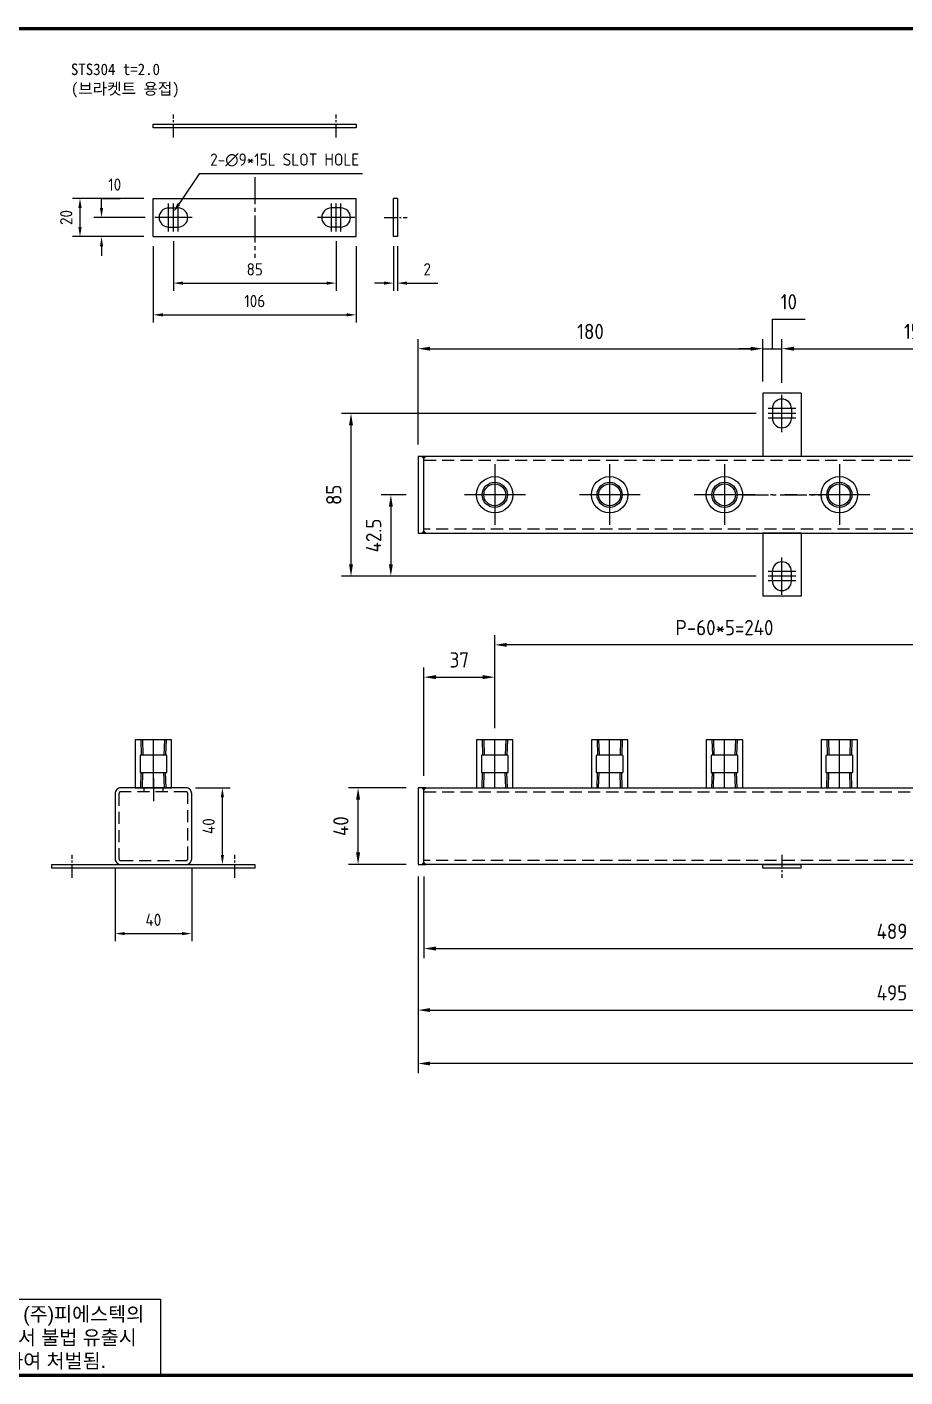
# Model space of a CAD drawing. Header units: millimetres. Extents: x 24815 to 36799, y -9299 to 5469.
# Drawn here: x 27111 to 27570, y -9288 to -8583 of the extents above; entities that cross this region are included whole.
import ezdxf
from ezdxf.enums import TextEntityAlignment as Align

# ---------------------------------------------------------------- set-up
doc = ezdxf.new("R2010")
doc.units = ezdxf.units.MM
for name, pattern in [('CENTER', [50.8, 31.75, -6.35, 6.35, -6.35]), ('CENTER1', [10, 7, -1, 1, -1]), ('HIDDEN2', [4.7625, 3.175, -1.5875])]:
    doc.linetypes.add(name, pattern=pattern)
for name, color, linetype in [('______', 7, 'Continuous'), ('CENTER', 1, 'CENTER'), ('FORMAT-1', 7, 'Continuous'), ('THIN', 3, 'Continuous')]:
    doc.layers.add(name, color=color, linetype=linetype)
doc.styles.add('h1', font='')
doc.styles.add('HAN', font='')
doc.styles.get("Standard").update_dxf_attribs({"font": 'ISOCP.SHX', "bigfont": 'WHGTXT.SHX'})
doc.styles.get('h1').set_extended_font_data('New Gulim')
doc.styles.get('HAN').set_extended_font_data('GulimChe')
doc.dimstyles.new('PS-2', dxfattribs={"dimscale": 2, "dimtxt": 3.2, "dimasz": 2.5, "dimexe": 2, "dimexo": 2.5, "dimgap": 2, "dimtad": 1, "dimtoh": 1, "dimrnd": 0.05, "dimzin": 12, "dimdsep": 46, "dimtxsty": 'Standard', "dimcen": 0, "dimclrt": 2, "dimazin": 3, "dimtfac": 1, "dimtofl": 0, "dimtmove": 0, "dimatfit": 3, "dimfxl": 0, "dimtolj": 1, "dimtzin": 0, "dimarcsym": 0})
doc.dimstyles.new('PS-2.5', dxfattribs={"dimscale": 2.5, "dimtxt": 3.2, "dimasz": 2.5, "dimexe": 2, "dimexo": 2.5, "dimgap": 2, "dimtad": 1, "dimtoh": 1, "dimrnd": 0.05, "dimzin": 12, "dimdsep": 46, "dimtxsty": 'Standard', "dimcen": 0, "dimclrt": 2, "dimazin": 3, "dimtfac": 1, "dimtofl": 0, "dimtmove": 0, "dimatfit": 3, "dimfxl": 0, "dimtolj": 1, "dimtzin": 0, "dimarcsym": 0})

# ---------------------------------------------------------------- blocks, each defined once
blk = doc.blocks.new('t3')
for p, q in [((0, 15.88), (46.25, 15.88)), ((0, 15.88), (0, 0)), ((46.25, 15.88), (46.25, 0)), ((0, 0), (46.25, 0))]:
    blk.add_line(p, q)
at = {"color": 1, "style": 'h1'}
for s, p in [('이도면은 (주)피에스텍의', (1.4, 11.29)), ('자산으로서 불법 유출시', (1.4, 6.41)), ('법에 의하여 처벌됨.', (1.4, 1.52))]:
    blk.add_text(s, height=3, dxfattribs=at).set_placement(p)
blk = doc.blocks.new('format-3')
at = {"layer": 'FORMAT-1', "const_width": 0.7}
blk.add_lwpolyline([(13, 5), (13, 286.3), (414.5, 286.3), (414.5, 5)], close=True, dxfattribs=at)
blk.add_blockref('t3', (13, 5))
at = {"style": 'HAN'}
for tag, height, p in [('MODEL-NAME', 3, (386.1, 31.53)), ('SCALE', 2.7, (320.81, 26.29)), ('PART-NAME', 3, (386.1, 26.29)), ('PART-NO', 3, (386.1, 21.01)), ('DRA-BY', 3, (260.72, 19.44)), ('CH-BY', 3, (277.21, 19.44)), ('APP-BY', 3, (293.7, 19.44)), ('DRA-DATE', 2.5, (260.72, 7.47)), ('CH-DATE', 2.5, (277.21, 7.47)), ('APP-DATE', 2.5, (293.7, 7.47)), ('관련업체', 3, (333.52, 9.26))]:
    blk.add_attdef(tag, text='', height=height, dxfattribs=at).set_placement(p, align=Align.MIDDLE_CENTER)
blk = doc.blocks.new('*D139')
at = {"color": 0, "lineweight": -2}
for p, q in [((27177.39, -8697.02), (27177.39, -8736.86)), ((27283.39, -8697.02), (27283.39, -8736.86)), ((27182.39, -8732.86), (27278.39, -8732.86))]:
    blk.add_line(p, q, dxfattribs=at)
at = {"color": 0}
for points in [[(27182.39, -8732.02), (27182.39, -8733.69), (27177.39, -8732.86)], [(27278.39, -8732.02), (27278.39, -8733.69), (27283.39, -8732.86)]]:
    blk.add_solid(points, dxfattribs=at)
at = {"layer": 'Defpoints', "color": 0}
for p in [(27177.39, -8692.02), (27283.39, -8692.02), (27283.39, -8732.86)]:
    blk.add_point(p, dxfattribs=at)
at = {"color": 2, "insert": (27230.39, -8725.66), "char_height": 6.4, "attachment_point": 5}
blk.add_mtext('\\A1;106', dxfattribs=at)
blk = doc.blocks.new('*D140')
at = {"color": 0, "lineweight": -2}
for p, q in [((27187.89, -8694.29), (27187.89, -8720.28)), ((27272.89, -8694.29), (27272.89, -8720.28)), ((27192.89, -8716.28), (27267.89, -8716.28))]:
    blk.add_line(p, q, dxfattribs=at)
at = {"color": 0}
for points in [[(27192.89, -8715.45), (27192.89, -8717.12), (27187.89, -8716.28)], [(27267.89, -8715.45), (27267.89, -8717.12), (27272.89, -8716.28)]]:
    blk.add_solid(points, dxfattribs=at)
at = {"layer": 'Defpoints', "color": 0}
for p in [(27187.89, -8689.29), (27272.89, -8689.29), (27272.89, -8716.28)]:
    blk.add_point(p, dxfattribs=at)
at = {"color": 2, "insert": (27230.39, -8709.08), "char_height": 6.4, "attachment_point": 5}
blk.add_mtext('\\A1;85', dxfattribs=at)
blk = doc.blocks.new('*D141')
at = {"color": 0, "lineweight": -2}
for p, q in [((27150.35, -8677.02), (27150.35, -8672.02)), ((27150.35, -8672.02), (27160.12, -8672.02)), ((27173.12, -8682.02), (27146.35, -8682.02)), ((27172.39, -8692.02), (27146.35, -8692.02)), ((27150.35, -8697.02), (27150.35, -8702.02))]:
    blk.add_line(p, q, dxfattribs=at)
at = {"color": 0}
for points in [[(27149.52, -8677.02), (27151.18, -8677.02), (27150.35, -8682.02)], [(27149.52, -8697.02), (27151.18, -8697.02), (27150.35, -8692.02)]]:
    blk.add_solid(points, dxfattribs=at)
at = {"layer": 'Defpoints', "color": 0}
for p in [(27150.35, -8682.02), (27178.12, -8682.02), (27177.39, -8692.02)]:
    blk.add_point(p, dxfattribs=at)
at = {"color": 2, "insert": (27157.23, -8664.82), "char_height": 6.4, "attachment_point": 5}
blk.add_mtext('\\A1;10', dxfattribs=at)
blk = doc.blocks.new('*D142')
at = {"color": 0, "lineweight": -2}
for p, q in [((27172.39, -8672.02), (27135.1, -8672.02)), ((27139.1, -8677.02), (27139.1, -8687.02)), ((27172.39, -8692.02), (27135.1, -8692.02))]:
    blk.add_line(p, q, dxfattribs=at)
at = {"color": 0}
for points in [[(27138.27, -8677.02), (27139.93, -8677.02), (27139.1, -8672.02)], [(27138.27, -8687.02), (27139.93, -8687.02), (27139.1, -8692.02)]]:
    blk.add_solid(points, dxfattribs=at)
at = {"layer": 'Defpoints', "color": 0}
for p in [(27177.39, -8672.02), (27139.1, -8692.02), (27177.39, -8692.02)]:
    blk.add_point(p, dxfattribs=at)
at = {"color": 2, "insert": (27131.9, -8682.02), "char_height": 6.4, "attachment_point": 5, "rotation": 90}
blk.add_mtext('\\A1;20', dxfattribs=at)
blk = doc.blocks.new('*D143')
at = {"color": 0, "lineweight": -2}
for p, q in [((27302.92, -8697.02), (27302.92, -8720.28)), ((27304.92, -8697.02), (27304.92, -8720.28)), ((27297.92, -8716.28), (27292.92, -8716.28)), ((27309.92, -8716.28), (27326.02, -8716.28))]:
    blk.add_line(p, q, dxfattribs=at)
at = {"color": 0}
for points in [[(27297.92, -8715.45), (27297.92, -8717.12), (27302.92, -8716.28)], [(27309.92, -8715.45), (27309.92, -8717.12), (27304.92, -8716.28)]]:
    blk.add_solid(points, dxfattribs=at)
at = {"layer": 'Defpoints', "color": 0}
for p in [(27302.92, -8692.02), (27304.92, -8692.02), (27304.92, -8716.28)]:
    blk.add_point(p, dxfattribs=at)
at = {"color": 2, "insert": (27320.47, -8709.08), "char_height": 6.4, "attachment_point": 5}
blk.add_mtext('\\A1;2', dxfattribs=at)
blk = doc.blocks.new('*D144')
at = {"color": 0, "lineweight": -2}
for p, q in [((27201.32, -8659.17), (27190.67, -8675.12)), ((27286.73, -8659.17), (27201.32, -8659.17))]:
    blk.add_line(p, q, dxfattribs=at)
at = {"color": 0}
blk.add_solid([(27189.97, -8674.65), (27191.36, -8675.58), (27187.89, -8679.27)], dxfattribs=at)
at = {"layer": 'Defpoints', "color": 0}
for p in [(27187.89, -8679.27), (27182.89, -8686.76)]:
    blk.add_point(p, dxfattribs=at)
at = {"color": 2, "insert": (27246.02, -8651.97), "char_height": 6.4, "attachment_point": 5}
blk.add_mtext('\\A1;2-∅9*15L SLOT HOLE', dxfattribs=at)
blk = doc.blocks.new('rcw345trcw45t')
for p, q in [((53002.75, -14361.01), (52983.75, -14361.01)), ((52983.75, -14361.01), (52983.75, -14386.01)), ((52987.52, -14361.01), (52987.77, -14369.01)), ((52998.97, -14361.01), (52998.72, -14369.01)), ((53002.75, -14386.01), (53002.75, -14361.01)), ((52987.52, -14386.01), (52987.77, -14378.01)), ((52998.97, -14386.01), (52998.72, -14378.01)), ((52983.75, -14386.01), (53002.75, -14386.01))]:
    blk.add_line(p, q)
blk.add_lwpolyline([(52986.25, -14377.76, 0.414214), (52986.5, -14378.01), (53000, -14378.01, 0.414214), (53000.25, -14377.76), (53000.25, -14369.26, 0.414214), (53000, -14369.01), (52986.5, -14369.01, 0.414214), (52986.25, -14369.26)], format="xyb", close=True)
at = {"layer": 'CENTER'}
blk.add_lwpolyline([(52993.25, -14386.01), (52993.25, -14378.01), (52993.25, -14369.01), (52993.25, -14361.01)], dxfattribs=at)
at = {"layer": 'THIN'}
for p, q in [((52986.67, -14361.01), (52986.92, -14369.01)), ((52999.83, -14361.01), (52999.58, -14369.01)), ((52986.67, -14386.01), (52986.92, -14378.01)), ((52999.83, -14386.01), (52999.58, -14378.01))]:
    blk.add_line(p, q, dxfattribs=at)
blk = doc.blocks.new('*D145')
at = {"color": 0, "lineweight": -2}
for p, q in [((27157.45, -9021.87), (27157.45, -9059.98)), ((27197.45, -9021.87), (27197.45, -9059.98)), ((27162.45, -9055.98), (27192.45, -9055.98))]:
    blk.add_line(p, q, dxfattribs=at)
at = {"color": 0}
for points in [[(27162.45, -9055.15), (27162.45, -9056.81), (27157.45, -9055.98)], [(27192.45, -9055.15), (27192.45, -9056.81), (27197.45, -9055.98)]]:
    blk.add_solid(points, dxfattribs=at)
at = {"layer": 'Defpoints', "color": 0}
for p in [(27157.45, -9016.87), (27197.45, -9016.87), (27197.45, -9055.98)]:
    blk.add_point(p, dxfattribs=at)
at = {"color": 2, "insert": (27177.45, -9048.78), "char_height": 6.4, "attachment_point": 5}
blk.add_mtext('\\A1;40', dxfattribs=at)
blk = doc.blocks.new('*D146')
at = {"color": 0, "lineweight": -2}
for p, q in [((27199.45, -8979.87), (27217.49, -8979.87)), ((27213.49, -9014.87), (27213.49, -8984.87)), ((27199.45, -9019.87), (27217.49, -9019.87))]:
    blk.add_line(p, q, dxfattribs=at)
at = {"color": 0}
for points in [[(27212.65, -8984.87), (27214.32, -8984.87), (27213.49, -8979.87)], [(27212.65, -9014.87), (27214.32, -9014.87), (27213.49, -9019.87)]]:
    blk.add_solid(points, dxfattribs=at)
at = {"layer": 'Defpoints', "color": 0}
for p in [(27194.45, -8979.87), (27213.49, -8979.87), (27194.45, -9019.87)]:
    blk.add_point(p, dxfattribs=at)
at = {"color": 2, "insert": (27206.29, -8999.87), "char_height": 6.4, "attachment_point": 5, "rotation": 90}
blk.add_mtext('\\A1;40', dxfattribs=at)
blk = doc.blocks.new('A$C26335A86')
for p, q in [((-53, 0), (53, 0)), ((-53, -2), (-53, 0)), ((53, 0), (53, -2)), ((53, -2), (-53, -2))]:
    blk.add_line(p, q)
at = {"color": 1, "linetype": 'CENTER1'}
for p, q in [((-42.5, -7), (-42.5, 5)), ((42.5, -7), (42.5, 5))]:
    blk.add_line(p, q, dxfattribs=at)
blk = doc.blocks.new('*D155')
at = {"layer": '______', "color": 0, "lineweight": -2, "ltscale": 10}
for p, q in [((27315.74, -9026.12), (27315.74, -9100.91)), ((27810.74, -9026.13), (27810.74, -9100.91)), ((27321.99, -9095.91), (27804.49, -9095.91))]:
    blk.add_line(p, q, dxfattribs=at)
at = {"layer": '______', "color": 0, "ltscale": 10}
for points in [[(27321.99, -9094.87), (27321.99, -9096.95), (27315.74, -9095.91)], [(27804.49, -9094.87), (27804.49, -9096.95), (27810.74, -9095.91)]]:
    blk.add_solid(points, dxfattribs=at)
at = {"layer": 'Defpoints', "color": 0, "ltscale": 10}
for p in [(27315.74, -9019.87), (27810.74, -9019.88), (27810.74, -9095.91)]:
    blk.add_point(p, dxfattribs=at)
at = {"layer": '______', "color": 2, "ltscale": 10, "insert": (27563.24, -9086.91), "char_height": 8, "attachment_point": 5}
blk.add_mtext('\\A1;495', dxfattribs=at)
blk = doc.blocks.new('*D156')
at = {"layer": '______', "color": 0, "lineweight": -2, "ltscale": 10}
for p, q in [((27318.74, -9026.12), (27318.74, -9068.79)), ((27807.74, -9026.13), (27807.74, -9068.79)), ((27324.99, -9063.79), (27801.49, -9063.79))]:
    blk.add_line(p, q, dxfattribs=at)
at = {"layer": '______', "color": 0, "ltscale": 10}
for points in [[(27324.99, -9062.74), (27324.99, -9064.83), (27318.74, -9063.79)], [(27801.49, -9062.74), (27801.49, -9064.83), (27807.74, -9063.79)]]:
    blk.add_solid(points, dxfattribs=at)
at = {"layer": 'Defpoints', "color": 0, "ltscale": 10}
for p in [(27318.74, -9019.87), (27807.74, -9019.88), (27807.74, -9063.79)]:
    blk.add_point(p, dxfattribs=at)
at = {"layer": '______', "color": 2, "ltscale": 10, "insert": (27563.24, -9054.79), "char_height": 8, "attachment_point": 5}
blk.add_mtext('\\A1;489', dxfattribs=at)
blk = doc.blocks.new('*D157')
at = {"layer": '______', "color": 0, "lineweight": -2, "ltscale": 10}
for p, q in [((27850.74, -9006.12), (27850.74, -9128.82)), ((27315.74, -9026.12), (27315.74, -9128.82)), ((27844.49, -9123.82), (27321.99, -9123.82))]:
    blk.add_line(p, q, dxfattribs=at)
at = {"layer": '______', "color": 0, "ltscale": 10}
for points in [[(27321.99, -9122.78), (27321.99, -9124.86), (27315.74, -9123.82)], [(27844.49, -9122.78), (27844.49, -9124.86), (27850.74, -9123.82)]]:
    blk.add_solid(points, dxfattribs=at)
at = {"layer": 'Defpoints', "color": 0, "ltscale": 10}
for p in [(27850.74, -8999.87), (27315.74, -9019.87), (27315.74, -9123.82)]:
    blk.add_point(p, dxfattribs=at)
at = {"layer": '______', "color": 2, "ltscale": 10, "insert": (27583.24, -9114.82), "char_height": 8, "attachment_point": 5}
blk.add_mtext('\\A1;535', dxfattribs=at)
blk = doc.blocks.new('*D158')
at = {"layer": '______', "color": 0, "lineweight": -2, "ltscale": 10}
for p, q in [((27309.49, -8979.87), (27279.36, -8979.87)), ((27284.36, -9013.62), (27284.36, -8986.12)), ((27309.49, -9019.87), (27279.36, -9019.87))]:
    blk.add_line(p, q, dxfattribs=at)
at = {"layer": '______', "color": 0, "ltscale": 10}
for points in [[(27283.32, -8986.12), (27285.41, -8986.12), (27284.36, -8979.87)], [(27283.32, -9013.62), (27285.41, -9013.62), (27284.36, -9019.87)]]:
    blk.add_solid(points, dxfattribs=at)
at = {"layer": 'Defpoints', "color": 0, "ltscale": 10}
for p in [(27284.36, -8979.87), (27315.74, -8979.87), (27315.74, -9019.87)]:
    blk.add_point(p, dxfattribs=at)
at = {"layer": '______', "color": 2, "ltscale": 10, "insert": (27275.36, -8999.87), "char_height": 8, "attachment_point": 5, "rotation": 90}
blk.add_mtext('\\A1;40', dxfattribs=at)
blk = doc.blocks.new('*D159')
at = {"layer": '______', "color": 0, "lineweight": -2, "ltscale": 10}
for p, q in [((27355.74, -8948.62), (27355.74, -8900.19)), ((27595.74, -8948.62), (27595.74, -8900.19)), ((27589.49, -8905.19), (27361.99, -8905.19))]:
    blk.add_line(p, q, dxfattribs=at)
at = {"layer": '______', "color": 0, "ltscale": 10}
for points in [[(27361.99, -8904.15), (27361.99, -8906.23), (27355.74, -8905.19)], [(27589.49, -8904.15), (27589.49, -8906.23), (27595.74, -8905.19)]]:
    blk.add_solid(points, dxfattribs=at)
at = {"layer": 'Defpoints', "color": 0, "ltscale": 10}
for p in [(27355.74, -8905.19), (27355.74, -8954.87), (27595.74, -8954.87)]:
    blk.add_point(p, dxfattribs=at)
at = {"layer": '______', "color": 2, "ltscale": 10, "insert": (27475.74, -8896.19), "char_height": 8, "attachment_point": 5}
blk.add_mtext('\\A1;P-60*5=240', dxfattribs=at)
blk = doc.blocks.new('*D160')
at = {"layer": '______', "color": 0, "lineweight": -2, "ltscale": 10}
for p, q in [((27318.74, -8973.62), (27318.74, -8917.05)), ((27355.74, -8948.62), (27355.74, -8917.05)), ((27324.99, -8922.05), (27349.49, -8922.05))]:
    blk.add_line(p, q, dxfattribs=at)
at = {"layer": '______', "color": 0, "ltscale": 10}
for points in [[(27324.99, -8921.01), (27324.99, -8923.1), (27318.74, -8922.05)], [(27349.49, -8921.01), (27349.49, -8923.1), (27355.74, -8922.05)]]:
    blk.add_solid(points, dxfattribs=at)
at = {"layer": 'Defpoints', "color": 0, "ltscale": 10}
for p in [(27355.74, -8922.05), (27355.74, -8954.87), (27318.74, -8979.87)]:
    blk.add_point(p, dxfattribs=at)
at = {"layer": '______', "color": 2, "ltscale": 10, "insert": (27337.24, -8913.05), "char_height": 8, "attachment_point": 5}
blk.add_mtext('\\A1;37', dxfattribs=at)
blk = doc.blocks.new('*D161')
at = {"layer": '______', "color": 0, "lineweight": -2, "ltscale": 10}
for p, q in [((27315.74, -8800.58), (27315.74, -8745.54)), ((27495.75, -8767.58), (27495.75, -8745.54)), ((27321.99, -8750.54), (27489.5, -8750.54))]:
    blk.add_line(p, q, dxfattribs=at)
at = {"layer": '______', "color": 0, "ltscale": 10}
for points in [[(27321.99, -8749.5), (27321.99, -8751.58), (27315.74, -8750.54)], [(27489.5, -8749.5), (27489.5, -8751.58), (27495.75, -8750.54)]]:
    blk.add_solid(points, dxfattribs=at)
at = {"layer": 'Defpoints', "color": 0, "ltscale": 10}
for p in [(27495.75, -8750.54), (27495.75, -8773.83), (27315.74, -8806.83)]:
    blk.add_point(p, dxfattribs=at)
at = {"layer": '______', "color": 2, "ltscale": 10, "insert": (27405.75, -8741.54), "char_height": 8, "attachment_point": 5}
blk.add_mtext('\\A1;180', dxfattribs=at)
blk = doc.blocks.new('*D162')
at = {"layer": '______', "color": 0, "lineweight": -2}
for p, q in [((27500.75, -8750.54), (27500.75, -8735.04)), ((27500.75, -8735.04), (27517.95, -8735.04)), ((27495.75, -8767.58), (27495.75, -8745.54)), ((27505.75, -8767.58), (27505.75, -8745.54)), ((27489.5, -8750.54), (27483.25, -8750.54)), ((27495.75, -8750.54), (27505.75, -8750.54)), ((27512, -8750.54), (27518.25, -8750.54))]:
    blk.add_line(p, q, dxfattribs=at)
at = {"layer": '______', "color": 0}
for points in [[(27489.5, -8749.5), (27489.5, -8751.58), (27495.75, -8750.54)], [(27512, -8749.5), (27512, -8751.58), (27505.75, -8750.54)]]:
    blk.add_solid(points, dxfattribs=at)
at = {"layer": 'Defpoints', "color": 0}
for p in [(27505.75, -8750.54), (27495.75, -8773.83), (27505.75, -8773.83)]:
    blk.add_point(p, dxfattribs=at)
at = {"layer": '______', "color": 2, "insert": (27509.35, -8726.04), "char_height": 8, "attachment_point": 5}
blk.add_mtext('\\A1;10', dxfattribs=at)
blk = doc.blocks.new('*D163')
at = {"layer": '______', "color": 0, "lineweight": -2}
for p, q in [((27505.75, -8768.31), (27505.75, -8745.54)), ((27659.51, -8767.58), (27659.51, -8745.54)), ((27512, -8750.54), (27653.26, -8750.54))]:
    blk.add_line(p, q, dxfattribs=at)
at = {"layer": '______', "color": 0}
for points in [[(27512, -8749.5), (27512, -8751.58), (27505.75, -8750.54)], [(27653.26, -8749.5), (27653.26, -8751.58), (27659.51, -8750.54)]]:
    blk.add_solid(points, dxfattribs=at)
at = {"layer": 'Defpoints', "color": 0}
for p in [(27659.51, -8750.54), (27505.75, -8774.56), (27659.51, -8773.83)]:
    blk.add_point(p, dxfattribs=at)
at = {"layer": '______', "color": 2, "insert": (27582.63, -8741.54), "char_height": 8, "attachment_point": 5}
blk.add_mtext('\\A1;153.75', dxfattribs=at)
blk = doc.blocks.new('*D164')
at = {"layer": '______', "color": 0, "lineweight": -2, "ltscale": 10}
for p, q in [((27309.49, -8826.83), (27296.48, -8826.83)), ((27301.48, -8833.08), (27301.48, -8863.08)), ((27492.23, -8869.33), (27296.48, -8869.33))]:
    blk.add_line(p, q, dxfattribs=at)
at = {"layer": '______', "color": 0, "ltscale": 10}
for points in [[(27300.44, -8833.08), (27302.52, -8833.08), (27301.48, -8826.83)], [(27300.44, -8863.08), (27302.52, -8863.08), (27301.48, -8869.33)]]:
    blk.add_solid(points, dxfattribs=at)
at = {"layer": 'Defpoints', "color": 0, "ltscale": 10}
for p in [(27315.74, -8826.83), (27301.48, -8869.33), (27498.48, -8869.33)]:
    blk.add_point(p, dxfattribs=at)
at = {"layer": '______', "color": 2, "ltscale": 10, "insert": (27292.48, -8848.08), "char_height": 8, "attachment_point": 5, "rotation": 90}
blk.add_mtext('\\A1;42.5', dxfattribs=at)
blk = doc.blocks.new('*D165')
at = {"layer": '______', "color": 0, "lineweight": -2}
for p, q in [((27492.23, -8784.33), (27275.66, -8784.33)), ((27280.66, -8863.08), (27280.66, -8790.58)), ((27492.23, -8869.33), (27275.66, -8869.33))]:
    blk.add_line(p, q, dxfattribs=at)
at = {"layer": '______', "color": 0}
for points in [[(27279.62, -8790.58), (27281.7, -8790.58), (27280.66, -8784.33)], [(27279.62, -8863.08), (27281.7, -8863.08), (27280.66, -8869.33)]]:
    blk.add_solid(points, dxfattribs=at)
at = {"layer": 'Defpoints', "color": 0}
for p in [(27280.66, -8784.33), (27498.48, -8784.33), (27498.48, -8869.33)]:
    blk.add_point(p, dxfattribs=at)
at = {"layer": '______', "color": 2, "insert": (27271.66, -8826.83), "char_height": 8, "attachment_point": 5, "rotation": 90}
blk.add_mtext('\\A1;85', dxfattribs=at)
blk = doc.blocks.new('A$C78D071AD')
for p, q in [((-10, -22.48), (-10, 10.5)), ((-10, 10.5), (10, 10.5)), ((10, -22.48), (10, 10.5)), ((-5, 2.5), (-5, -2.5)), ((5, 2.5), (5, -2.5)), ((-10, -22.48), (10, -22.48)), ((-10, -95.5), (-10, -62.48)), ((-10, -62.48), (10, -62.48)), ((10, -95.5), (10, -62.48)), ((-5, -87.5), (-5, -82.5)), ((5, -87.5), (5, -82.5)), ((-10, -95.5), (10, -95.5))]:
    blk.add_line(p, q)
at = {"color": 1, "linetype": 'CENTER'}
for p, q in [((0, 9.77), (0, -9.77)), ((-7.27, 2.5), (7.27, 2.5)), ((-7.27, 0), (7.27, 0)), ((-7.27, -2.5), (7.27, -2.5)), ((0, -75.23), (0, -94.77)), ((-7.27, -82.5), (7.27, -82.5)), ((-7.27, -85), (7.27, -85)), ((-7.27, -87.5), (7.27, -87.5))]:
    blk.add_line(p, q, dxfattribs=at)
at = {"color": 1, "linetype": 'CENTER1', "ltscale": 2}
blk.add_line((21, -42.5), (-21, -42.5), dxfattribs=at)
for centre, start, end in [((0, 2.5), 0, 180), ((0, -2.5), 180, 0), ((0, -82.5), 0, 180), ((0, -87.5), 180, 0)]:
    blk.add_arc(centre, 5, start, end)

msp = doc.modelspace()

# ---------------------------------------------------------------- hatches: boundary and pattern name
for points in [[(27318.745, -8807.828), (27317.745, -8806.828), (27319.745, -8806.828)], [(27319.745, -8846.828), (27318.745, -8845.828), (27317.745, -8846.828)], [(27318.745, -8980.866), (27317.745, -8979.866), (27319.745, -8979.866)], [(27319.745, -9019.866), (27318.745, -9018.866), (27317.745, -9019.866)]]:
    msp.add_hatch(color=256).paths.add_polyline_path(points)

# ---------------------------------------------------------------- linework, layer by layer
at = {"color": 1, "linetype": 'CENTER1'}
for p, q in [((27187.888, -8640.247), (27187.888, -8628.247)), ((27272.888, -8640.247), (27272.888, -8628.247)), ((27297.916, -8682.016), (27309.916, -8682.016)), ((27505.747, -9014.866), (27505.747, -9026.866))]:
    msp.add_line(p, q, dxfattribs=at)
for p, q in [((27177.388, -8633.247), (27283.388, -8633.247)), ((27177.388, -8635.247), (27177.388, -8633.247)), ((27283.388, -8635.247), (27177.388, -8635.247)), ((27283.388, -8633.247), (27283.388, -8635.247)), ((27177.388, -8692.016), (27177.388, -8672.016)), ((27177.388, -8672.016), (27283.388, -8672.016)), ((27185.388, -8677.016), (27190.388, -8677.016)), ((27275.388, -8677.016), (27270.388, -8677.016)), ((27283.388, -8692.016), (27283.388, -8672.016)), ((27304.916, -8672.016), (27302.916, -8672.016)), ((27302.916, -8692.016), (27302.916, -8672.016)), ((27304.916, -8672.016), (27304.916, -8692.016)), ((27177.388, -8692.016), (27283.388, -8692.016)), ((27185.388, -8687.016), (27190.388, -8687.016)), ((27275.388, -8687.016), (27270.388, -8687.016)), ((27304.916, -8692.016), (27302.916, -8692.016)), ((27495.747, -9021.866), (27495.747, -9019.866)), ((27495.747, -9019.866), (27515.747, -9019.866)), ((27515.747, -9021.866), (27495.747, -9021.866)), ((27515.747, -9021.866), (27515.747, -9019.866))]:
    msp.add_line(p, q)
at = {"color": 1, "linetype": 'CENTER1', "ltscale": 2}
for p, q in [((27230.388, -8661.012), (27230.388, -8703.02)), ((27177.454, -8974.866), (27177.454, -8986.866))]:
    msp.add_line(p, q, dxfattribs=at)
at = {"color": 1, "linetype": 'CENTER'}
for p, q in [((27185.388, -8689.286), (27185.388, -8674.746)), ((27187.888, -8689.286), (27187.888, -8674.746)), ((27190.388, -8689.286), (27190.388, -8674.746)), ((27270.388, -8689.286), (27270.388, -8674.746)), ((27272.888, -8689.286), (27272.888, -8674.746)), ((27275.388, -8689.286), (27275.388, -8674.746)), ((27197.658, -8682.016), (27178.118, -8682.016)), ((27282.658, -8682.016), (27263.118, -8682.016))]:
    msp.add_line(p, q, dxfattribs=at)
at = {"color": 2, "linetype": 'HIDDEN2', "ltscale": 2}
for p, q in [((27318.745, -8808.828), (27807.745, -8808.828)), ((27807.745, -8844.828), (27318.745, -8844.828)), ((27172.454, -8979.866), (27172.454, -8981.866)), ((27182.454, -8979.866), (27182.454, -8981.866)), ((27318.745, -8981.866), (27807.745, -8981.879)), ((27807.745, -9017.879), (27318.745, -9017.866))]:
    msp.add_line(p, q, dxfattribs=at)
for points in [[(27810.745, -8806.828), (27315.745, -8806.828), (27315.745, -8846.828), (27810.745, -8846.828)], [(27317.745, -8846.828), (27318.745, -8845.828), (27318.745, -8807.828), (27317.745, -8806.828)], [(27318.745, -8807.828), (27319.745, -8806.828)], [(27319.745, -8846.828), (27318.745, -8845.828)], [(27319.745, -8979.866), (27315.745, -8979.866), (27315.745, -9019.866), (27319.745, -9019.866)], [(27317.745, -9019.866), (27318.745, -9018.866), (27318.745, -8980.866), (27317.745, -8979.866)], [(27318.745, -8980.866), (27319.745, -8979.866), (27806.745, -8979.879), (27807.745, -8980.879)], [(27807.745, -9018.879), (27806.745, -9019.879), (27319.745, -9019.866), (27318.745, -9018.866)]]:
    msp.add_lwpolyline(points)
msp.add_lwpolyline([(27194.454, -8979.866), (27160.454, -8979.866, 0.4142136), (27157.454, -8982.866), (27157.454, -9016.866, 0.4142136), (27160.454, -9019.866), (27194.454, -9019.866, 0.4142136), (27197.454, -9016.866), (27197.454, -8982.866, 0.4142136)], format="xyb", close=True)
msp.add_lwpolyline([(27194.454, -8981.866), (27160.454, -8981.866, 0.4142136), (27159.454, -8982.866), (27159.454, -9016.866, 0.4142136), (27160.454, -9017.866), (27194.454, -9017.866, 0.4142136), (27195.454, -9016.866), (27195.454, -8982.866, 0.4142136)], format="xyb", close=True, dxfattribs=at)
for centre, radius in [((27355.745, -8826.828), 9.5), ((27415.745, -8826.828), 9.5), ((27475.745, -8826.828), 9.5), ((27535.745, -8826.828), 9.5), ((27355.745, -8826.828), 5.722), ((27415.745, -8826.828), 5.722), ((27475.745, -8826.828), 5.722), ((27535.745, -8826.828), 5.722)]:
    msp.add_circle(centre, radius)
for centre, start, end in [((27185.388, -8682.016), 90, 270), ((27190.388, -8682.016), 270, 90), ((27270.388, -8682.016), 90, 270), ((27275.388, -8682.016), 270, 90)]:
    msp.add_arc(centre, 5, start, end)
at = {"layer": 'CENTER'}
for p, q in [((27355.745, -8810.828), (27355.745, -8842.828)), ((27415.745, -8810.828), (27415.745, -8842.828)), ((27475.745, -8810.828), (27475.745, -8842.828)), ((27535.745, -8810.828), (27535.745, -8842.828)), ((27371.745, -8826.828), (27339.745, -8826.828)), ((27431.745, -8826.828), (27399.745, -8826.828)), ((27491.745, -8826.828), (27459.745, -8826.828)), ((27551.745, -8826.828), (27499.745, -8826.828))]:
    msp.add_line(p, q, dxfattribs=at)
at = {"layer": 'THIN'}
for centre in [(27355.745, -8826.828), (27415.745, -8826.828), (27475.745, -8826.828), (27535.745, -8826.828)]:
    msp.add_circle(centre, 6.578, dxfattribs=at)

# ---------------------------------------------------------------- block references
at = {"xscale": 2.5, "yscale": 2.5, "zscale": 2.5}
msp.add_blockref('format-3', (27033.034, -9299.158), dxfattribs=at)
at = {"rotation": 180}
msp.add_blockref('A$C78D071AD', (27505.747, -8869.328), dxfattribs=at)
for name, p in [('rcw345trcw45t', (-25815.794, 5406.14)), ('rcw345trcw45t', (-25637.502, 5406.14)), ('rcw345trcw45t', (-25577.502, 5406.14)), ('rcw345trcw45t', (-25517.502, 5406.14)), ('rcw345trcw45t', (-25457.502, 5406.14)), ('A$C26335A86', (27177.454, -9019.866))]:
    msp.add_blockref(name, p)

# ---------------------------------------------------------------- texts
at = {"color": 2, "style": 'HAN'}
for s, p in [('STS304 t=2.0', (27134.355, -8607.631)), ('(브라켓트 용접)', (27134.355, -8617.778))]:
    msp.add_text(s, height=6, dxfattribs=at).set_placement(p)

# ---------------------------------------------------------------- dimensions: what is measured, and where the dimension line sits
dim = msp.add_diameter_dim_2p(p1=(27182.888, -8686.757), p2=(27187.888, -8679.274), text='2-<>*15L SLOT HOLE', dimstyle='PS-2')
dim.commit()
dim.dimension.update_dxf_attribs({"geometry": '*D144', "text_midpoint": (27246.025, -8659.173), "dimtype": 163})
for base, p1, p2, picture, middle in [((27150.351, -8682.016), (27177.388, -8692.016), (27178.118, -8682.016), '*D141', (27157.233, -8664.816)), ((27139.101, -8692.016), (27177.388, -8672.016), (27177.388, -8692.016), '*D142', (27131.901, -8682.016)), ((27213.486, -8979.866), (27194.454, -9019.866), (27194.454, -8979.866), '*D146', (27206.286, -8999.866))]:
    dim = msp.add_linear_dim(base=base, p1=p1, p2=p2, angle=90, dimstyle='PS-2')
    dim.commit()
    dim.dimension.update_dxf_attribs({"geometry": picture, "text_midpoint": middle})
for base, p1, p2, picture, middle in [((27283.388, -8732.855), (27177.388, -8692.016), (27283.388, -8692.016), '*D139', (27230.388, -8725.655)), ((27272.888, -8716.283), (27187.888, -8689.286), (27272.888, -8689.286), '*D140', (27230.388, -8709.083)), ((27304.916, -8716.283), (27302.916, -8692.016), (27304.916, -8692.016), '*D143', (27320.469, -8709.083)), ((27197.454, -9055.979), (27157.454, -9016.866), (27197.454, -9016.866), '*D145', (27177.454, -9048.779))]:
    dim = msp.add_linear_dim(base=base, p1=p1, p2=p2, dimstyle='PS-2')
    dim.commit()
    dim.dimension.update_dxf_attribs({"geometry": picture, "text_midpoint": middle})
at = {"layer": '______'}
for base, p1, p2, picture, middle in [((27505.747, -8750.54), (27495.747, -8773.828), (27505.747, -8773.828), '*D162', (27505.747, -8726.04)), ((27659.506, -8750.54), (27505.747, -8774.558), (27659.506, -8773.828), '*D163', (27582.627, -8741.54))]:
    dim = msp.add_linear_dim(base=base, p1=p1, p2=p2, dimstyle='PS-2.5', override={"dimtmove": 1}, dxfattribs=at)
    dim.commit()
    dim.dimension.update_dxf_attribs({"geometry": picture, "text_midpoint": middle})
at = {"layer": '______', "ltscale": 10}
for base, p1, p2, picture, middle in [((27495.747, -8750.54), (27315.745, -8806.828), (27495.747, -8773.828), '*D161', (27405.746, -8741.54)), ((27355.745, -8922.055), (27318.745, -8979.866), (27355.745, -8954.866), '*D160', (27337.245, -8913.055)), ((27315.745, -9123.822), (27850.745, -8999.866), (27315.745, -9019.866), '*D157', (27583.245, -9114.822)), ((27810.745, -9095.909), (27315.745, -9019.866), (27810.745, -9019.879), '*D155', (27563.245, -9086.909)), ((27807.745, -9063.786), (27318.745, -9019.866), (27807.745, -9019.879), '*D156', (27563.245, -9054.786))]:
    dim = msp.add_linear_dim(base=base, p1=p1, p2=p2, dimstyle='PS-2.5', dxfattribs=at)
    dim.commit()
    dim.dimension.update_dxf_attribs({"geometry": picture, "text_midpoint": middle})
at = {"layer": '______'}
dim = msp.add_linear_dim(base=(27280.663, -8784.328), p1=(27498.477, -8869.328), p2=(27498.477, -8784.328), angle=90, dimstyle='PS-2.5', override={"dimtmove": 1}, dxfattribs=at)
dim.commit()
dim.dimension.update_dxf_attribs({"geometry": '*D165', "text_midpoint": (27271.663, -8826.828)})
at = {"layer": '______', "ltscale": 10}
for base, p1, p2, picture, middle in [((27301.479, -8869.328), (27315.745, -8826.828), (27498.477, -8869.328), '*D164', (27292.478, -8848.078)), ((27284.364, -8979.866), (27315.745, -9019.866), (27315.745, -8979.866), '*D158', (27275.364, -8999.866))]:
    dim = msp.add_linear_dim(base=base, p1=p1, p2=p2, angle=90, dimstyle='PS-2.5', dxfattribs=at)
    dim.commit()
    dim.dimension.update_dxf_attribs({"geometry": picture, "text_midpoint": middle})
dim = msp.add_linear_dim(base=(27355.745, -8905.188), p1=(27595.745, -8954.866), p2=(27355.745, -8954.866), text='P-60*5=<>', dimstyle='PS-2.5', dxfattribs=at)
dim.commit()
dim.dimension.update_dxf_attribs({"geometry": '*D159', "text_midpoint": (27475.745, -8896.187)})

doc.saveas('drawing.dxf')
